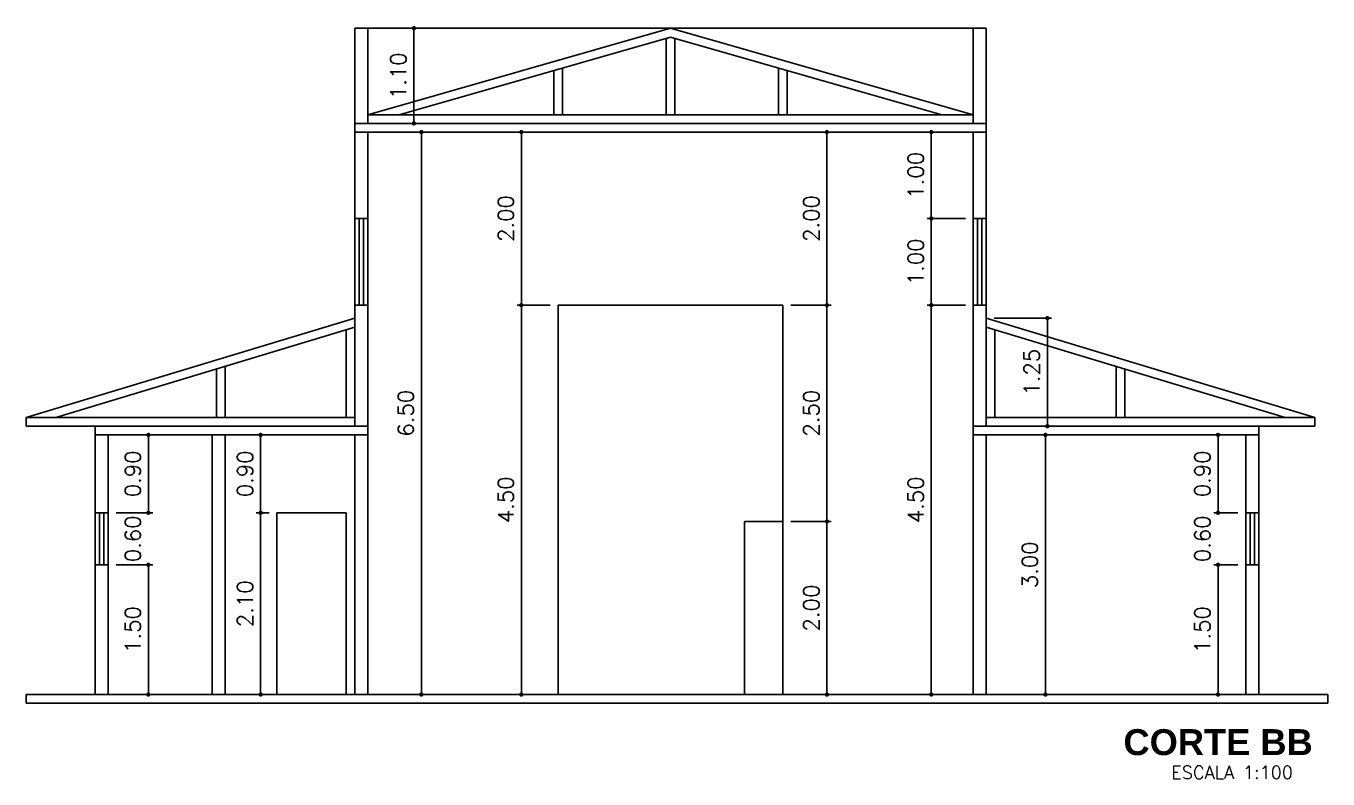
# Model space of a CAD drawing. Extents: x -128.2 to -60.4, y 68.5 to 94.7.
# Drawn here: x -100.08 to -85.03, y 85.95 to 94.65 of the extents above; entities that cross this region are included whole.
import ezdxf

# ---------------------------------------------------------------- set-up
doc = ezdxf.new("R2010")
doc.units = 0
doc.header["$MEASUREMENT"] = 0
doc.layers.get('0').update_dxf_attribs({"linetype": 'CONTINUOUS'})
doc.layers.get('DEFPOINTS').update_dxf_attribs({"linetype": 'CONTINUOUS'})
for name, color, linetype in [('ALVENARIA', 7, 'CONTINUOUS'), ('COBERTURA', 6, 'CONTINUOUS'), ('COTA', 1, 'CONTINUOUS'), ('JAPOR', 142, 'CONTINUOUS'), ('TEXTO2', 40, 'CONTINUOUS'), ('TEXTO5', 5, 'CONTINUOUS')]:
    doc.layers.add(name, color=color, linetype=linetype)
doc.styles.add('SANSSERIFBOLD', font='sasb____.pfb')
doc.styles.add('SIMPLEX', font='SIMPLEX.SHX')
doc.dimstyles.new('DIM100', dxfattribs={"dimtxt": 0.18, "dimasz": 0.05, "dimexe": 0.05, "dimexo": 0.09, "dimgap": 0.09, "dimtad": 1, "dimzin": 0, "dimdsep": 46, "dimtxsty": 'SIMPLEX', "dimblk": 'DOT', "dimcen": 0.09, "dimadec": 0, "dimazin": 0, "dimtfac": 1, "dimtix": 1, "dimtofl": 0, "dimtmove": 2, "dimatfit": 3, "dimldrblk": 'DOT', "dimfxl": 0, "dimtolj": 1, "dimtzin": 0, "dimarcsym": 0})

# ---------------------------------------------------------------- blocks, each defined once
blk = doc.blocks.new('DOT')
at = {"layer": 'ALVENARIA', "color": 0, "linetype": 'ByBlock'}
blk.add_line((-0.5, 0), (-1, 0), dxfattribs=at)
at = {"layer": 'ALVENARIA', "color": 0, "linetype": 'ByBlock', "const_width": 0.5}
blk.add_lwpolyline([(-0.25, 0, 1), (0.25, 0, 1)], format="xyb", close=True, dxfattribs=at)
blk = doc.blocks.new('*D108')
at = {"color": 0, "linetype": 'ByBlock'}
for p, q in [((-97.267, 89.028), (-97.415, 89.028)), ((-97.365, 86.978), (-97.365, 88.978)), ((-97.267, 86.928), (-97.415, 86.928))]:
    blk.add_line(p, q, dxfattribs=at)
at = {"layer": 'DEFPOINTS', "color": 0, "linetype": 'ByBlock'}
for p in [(-97.365, 89.028), (-97.177, 89.028), (-97.177, 86.928)]:
    blk.add_point(p, dxfattribs=at)
at = {"color": 0, "linetype": 'ByBlock', "xscale": 0.05, "yscale": 0.05, "zscale": 0.05}
for p, rotation in [((-97.365, 89.028), 90), ((-97.365, 86.928), 270)]:
    blk.add_blockref('DOT', p, dxfattribs=dict(at, rotation=rotation))
at = {"color": 0, "linetype": 'ByBlock', "insert": (-97.545, 87.978), "char_height": 0.18, "attachment_point": 5, "rotation": 90, "style": 'SIMPLEX'}
blk.add_mtext('\\A1;2.10', dxfattribs=at)
blk = doc.blocks.new('*D109')
at = {"color": 0, "linetype": 'ByBlock'}
for p, q in [((-97.687, 89.928), (-97.315, 89.928)), ((-97.365, 89.078), (-97.365, 89.878))]:
    blk.add_line(p, q, dxfattribs=at)
at = {"layer": 'DEFPOINTS', "color": 0, "linetype": 'ByBlock'}
for p in [(-97.777, 89.928), (-97.365, 89.928), (-97.177, 89.028)]:
    blk.add_point(p, dxfattribs=at)
at = {"color": 0, "linetype": 'ByBlock', "xscale": 0.05, "yscale": 0.05, "zscale": 0.05}
for p, rotation in [((-97.365, 89.928), 90), ((-97.365, 89.028), 270)]:
    blk.add_blockref('DOT', p, dxfattribs=dict(at, rotation=rotation))
at = {"color": 0, "linetype": 'ByBlock', "insert": (-97.545, 89.478), "char_height": 0.18, "attachment_point": 5, "rotation": 90, "style": 'SIMPLEX'}
blk.add_mtext('\\A1;0.90', dxfattribs=at)
blk = doc.blocks.new('*D110')
at = {"color": 0, "linetype": 'ByBlock'}
for p, q in [((-96.037, 93.428), (-95.457, 93.428)), ((-95.507, 86.978), (-95.507, 93.378)), ((-96.037, 86.928), (-95.457, 86.928))]:
    blk.add_line(p, q, dxfattribs=at)
at = {"layer": 'DEFPOINTS', "color": 0, "linetype": 'ByBlock'}
for p in [(-96.127, 93.428), (-95.507, 93.428), (-96.127, 86.928)]:
    blk.add_point(p, dxfattribs=at)
at = {"color": 0, "linetype": 'ByBlock', "xscale": 0.05, "yscale": 0.05, "zscale": 0.05}
for p, rotation in [((-95.507, 93.428), 90), ((-95.507, 86.928), 270)]:
    blk.add_blockref('DOT', p, dxfattribs=dict(at, rotation=rotation))
at = {"color": 0, "linetype": 'ByBlock', "insert": (-95.687, 90.178), "char_height": 0.18, "attachment_point": 5, "rotation": 90, "style": 'SIMPLEX'}
blk.add_mtext('\\A1;6.50', dxfattribs=at)
blk = doc.blocks.new('*D111')
at = {"color": 0, "linetype": 'ByBlock'}
for p, q in [((-96.187, 94.628), (-95.543, 94.628)), ((-95.593, 93.578), (-95.593, 94.578)), ((-96.037, 93.528), (-95.543, 93.528))]:
    blk.add_line(p, q, dxfattribs=at)
at = {"layer": 'DEFPOINTS', "color": 0, "linetype": 'ByBlock'}
for p in [(-96.277, 94.628), (-95.593, 94.628), (-96.127, 93.528)]:
    blk.add_point(p, dxfattribs=at)
at = {"color": 0, "linetype": 'ByBlock', "xscale": 0.05, "yscale": 0.05, "zscale": 0.05}
for p, rotation in [((-95.593, 94.628), 90), ((-95.593, 93.528), 270)]:
    blk.add_blockref('DOT', p, dxfattribs=dict(at, rotation=rotation))
at = {"color": 0, "linetype": 'ByBlock', "insert": (-95.773, 94.078), "char_height": 0.18, "attachment_point": 5, "rotation": 90, "style": 'SIMPLEX'}
blk.add_mtext('\\A1;1.10', dxfattribs=at)
blk = doc.blocks.new('*D112')
at = {"color": 0, "linetype": 'ByBlock'}
for p, q in [((-94.017, 91.428), (-94.401, 91.428)), ((-94.351, 86.978), (-94.351, 91.378)), ((-94.017, 86.928), (-94.401, 86.928))]:
    blk.add_line(p, q, dxfattribs=at)
at = {"layer": 'DEFPOINTS', "color": 0, "linetype": 'ByBlock'}
for p in [(-94.351, 91.428), (-93.927, 91.428), (-93.927, 86.928)]:
    blk.add_point(p, dxfattribs=at)
at = {"color": 0, "linetype": 'ByBlock', "xscale": 0.05, "yscale": 0.05, "zscale": 0.05}
for p, rotation in [((-94.351, 91.428), 90), ((-94.351, 86.928), 270)]:
    blk.add_blockref('DOT', p, dxfattribs=dict(at, rotation=rotation))
at = {"color": 0, "linetype": 'ByBlock', "insert": (-94.531, 89.178), "char_height": 0.18, "attachment_point": 5, "rotation": 90, "style": 'SIMPLEX'}
blk.add_mtext('\\A1;4.50', dxfattribs=at)
blk = doc.blocks.new('*D113')
at = {"color": 0, "linetype": 'ByBlock'}
for p, q in [((-96.037, 93.428), (-94.301, 93.428)), ((-94.351, 91.478), (-94.351, 93.378))]:
    blk.add_line(p, q, dxfattribs=at)
at = {"layer": 'DEFPOINTS', "color": 0, "linetype": 'ByBlock'}
for p in [(-96.127, 93.428), (-94.351, 93.428), (-93.927, 91.428)]:
    blk.add_point(p, dxfattribs=at)
at = {"color": 0, "linetype": 'ByBlock', "xscale": 0.05, "yscale": 0.05, "zscale": 0.05}
for p, rotation in [((-94.351, 93.428), 90), ((-94.351, 91.428), 270)]:
    blk.add_blockref('DOT', p, dxfattribs=dict(at, rotation=rotation))
at = {"color": 0, "linetype": 'ByBlock', "insert": (-94.531, 92.428), "char_height": 0.18, "attachment_point": 5, "rotation": 90, "style": 'SIMPLEX'}
blk.add_mtext('\\A1;2.00', dxfattribs=at)
blk = doc.blocks.new('*D114')
at = {"color": 0, "linetype": 'ByBlock'}
for p, q in [((-91.237, 88.928), (-90.769, 88.928)), ((-90.819, 86.978), (-90.819, 88.878)), ((-91.237, 86.928), (-90.769, 86.928))]:
    blk.add_line(p, q, dxfattribs=at)
at = {"layer": 'DEFPOINTS', "color": 0, "linetype": 'ByBlock'}
for p in [(-91.327, 88.928), (-90.819, 88.928), (-91.327, 86.928)]:
    blk.add_point(p, dxfattribs=at)
at = {"color": 0, "linetype": 'ByBlock', "xscale": 0.05, "yscale": 0.05, "zscale": 0.05}
for p, rotation in [((-90.819, 88.928), 90), ((-90.819, 86.928), 270)]:
    blk.add_blockref('DOT', p, dxfattribs=dict(at, rotation=rotation))
at = {"color": 0, "linetype": 'ByBlock', "insert": (-90.999, 87.928), "char_height": 0.18, "attachment_point": 5, "rotation": 90, "style": 'SIMPLEX'}
blk.add_mtext('\\A1;2.00', dxfattribs=at)
blk = doc.blocks.new('*D115')
at = {"color": 0, "linetype": 'ByBlock'}
for p, q in [((-91.237, 91.428), (-90.769, 91.428)), ((-90.819, 88.978), (-90.819, 91.378))]:
    blk.add_line(p, q, dxfattribs=at)
at = {"layer": 'DEFPOINTS', "color": 0, "linetype": 'ByBlock'}
for p in [(-91.327, 91.428), (-90.819, 91.428), (-91.327, 88.928)]:
    blk.add_point(p, dxfattribs=at)
at = {"color": 0, "linetype": 'ByBlock', "xscale": 0.05, "yscale": 0.05, "zscale": 0.05}
for p, rotation in [((-90.819, 91.428), 90), ((-90.819, 88.928), 270)]:
    blk.add_blockref('DOT', p, dxfattribs=dict(at, rotation=rotation))
at = {"color": 0, "linetype": 'ByBlock', "insert": (-90.999, 90.178), "char_height": 0.18, "attachment_point": 5, "rotation": 90, "style": 'SIMPLEX'}
blk.add_mtext('\\A1;2.50', dxfattribs=at)
blk = doc.blocks.new('*D116')
at = {"color": 0, "linetype": 'ByBlock'}
for p, q in [((-89.217, 93.428), (-90.869, 93.428)), ((-90.819, 91.478), (-90.819, 93.378))]:
    blk.add_line(p, q, dxfattribs=at)
at = {"layer": 'DEFPOINTS', "color": 0, "linetype": 'ByBlock'}
for p in [(-90.819, 93.428), (-89.127, 93.428), (-91.327, 91.428)]:
    blk.add_point(p, dxfattribs=at)
at = {"color": 0, "linetype": 'ByBlock', "xscale": 0.05, "yscale": 0.05, "zscale": 0.05}
for p, rotation in [((-90.819, 93.428), 90), ((-90.819, 91.428), 270)]:
    blk.add_blockref('DOT', p, dxfattribs=dict(at, rotation=rotation))
at = {"color": 0, "linetype": 'ByBlock', "insert": (-90.999, 92.428), "char_height": 0.18, "attachment_point": 5, "rotation": 90, "style": 'SIMPLEX'}
blk.add_mtext('\\A1;2.00', dxfattribs=at)
blk = doc.blocks.new('*D117')
at = {"color": 0, "linetype": 'ByBlock'}
for p, q in [((-88.887, 89.928), (-88.243, 89.928)), ((-88.293, 86.978), (-88.293, 89.878)), ((-88.887, 86.928), (-88.243, 86.928))]:
    blk.add_line(p, q, dxfattribs=at)
at = {"layer": 'DEFPOINTS', "color": 0, "linetype": 'ByBlock'}
for p in [(-88.977, 89.928), (-88.293, 89.928), (-88.977, 86.928)]:
    blk.add_point(p, dxfattribs=at)
at = {"color": 0, "linetype": 'ByBlock', "xscale": 0.05, "yscale": 0.05, "zscale": 0.05}
for p, rotation in [((-88.293, 89.928), 90), ((-88.293, 86.928), 270)]:
    blk.add_blockref('DOT', p, dxfattribs=dict(at, rotation=rotation))
at = {"color": 0, "linetype": 'ByBlock', "insert": (-88.473, 88.428), "char_height": 0.18, "attachment_point": 5, "rotation": 90, "style": 'SIMPLEX'}
blk.add_mtext('\\A1;3.00', dxfattribs=at)
blk = doc.blocks.new('*D118')
at = {"color": 0, "linetype": 'ByBlock'}
for p, q in [((-88.887, 91.278), (-88.221, 91.278)), ((-88.271, 90.078), (-88.271, 91.228)), ((-88.887, 90.028), (-88.221, 90.028))]:
    blk.add_line(p, q, dxfattribs=at)
at = {"layer": 'DEFPOINTS', "color": 0, "linetype": 'ByBlock'}
for p in [(-88.977, 91.278), (-88.271, 91.278), (-88.977, 90.028)]:
    blk.add_point(p, dxfattribs=at)
at = {"color": 0, "linetype": 'ByBlock', "xscale": 0.05, "yscale": 0.05, "zscale": 0.05}
for p, rotation in [((-88.271, 91.278), 90), ((-88.271, 90.028), 270)]:
    blk.add_blockref('DOT', p, dxfattribs=dict(at, rotation=rotation))
at = {"color": 0, "linetype": 'ByBlock', "insert": (-88.451, 90.653), "char_height": 0.18, "attachment_point": 5, "rotation": 90, "style": 'SIMPLEX'}
blk.add_mtext('\\A1;1.25', dxfattribs=at)
blk = doc.blocks.new('*D120')
at = {"color": 0, "linetype": 'ByBlock'}
for p, q in [((-89.217, 91.428), (-89.662, 91.428)), ((-89.612, 86.978), (-89.612, 91.378)), ((-89.217, 86.928), (-89.662, 86.928))]:
    blk.add_line(p, q, dxfattribs=at)
at = {"layer": 'DEFPOINTS', "color": 0, "linetype": 'ByBlock'}
for p in [(-89.612, 91.428), (-89.127, 91.428), (-89.127, 86.928)]:
    blk.add_point(p, dxfattribs=at)
at = {"color": 0, "linetype": 'ByBlock', "xscale": 0.05, "yscale": 0.05, "zscale": 0.05}
for p, rotation in [((-89.612, 91.428), 90), ((-89.612, 86.928), 270)]:
    blk.add_blockref('DOT', p, dxfattribs=dict(at, rotation=rotation))
at = {"color": 0, "linetype": 'ByBlock', "insert": (-89.792, 89.178), "char_height": 0.18, "attachment_point": 5, "rotation": 90, "style": 'SIMPLEX'}
blk.add_mtext('\\A1;4.50', dxfattribs=at)
blk = doc.blocks.new('*D121')
at = {"color": 0, "linetype": 'ByBlock'}
for p, q in [((-89.217, 92.428), (-89.662, 92.428)), ((-89.612, 91.478), (-89.612, 92.378))]:
    blk.add_line(p, q, dxfattribs=at)
at = {"layer": 'DEFPOINTS', "color": 0, "linetype": 'ByBlock'}
for p in [(-89.612, 92.428), (-89.127, 92.428), (-89.127, 91.428)]:
    blk.add_point(p, dxfattribs=at)
at = {"color": 0, "linetype": 'ByBlock', "xscale": 0.05, "yscale": 0.05, "zscale": 0.05}
for p, rotation in [((-89.612, 92.428), 90), ((-89.612, 91.428), 270)]:
    blk.add_blockref('DOT', p, dxfattribs=dict(at, rotation=rotation))
at = {"color": 0, "linetype": 'ByBlock', "insert": (-89.792, 91.928), "char_height": 0.18, "attachment_point": 5, "rotation": 90, "style": 'SIMPLEX'}
blk.add_mtext('\\A1;1.00', dxfattribs=at)
blk = doc.blocks.new('*D122')
at = {"color": 0, "linetype": 'ByBlock'}
for p, q in [((-89.217, 93.428), (-89.662, 93.428)), ((-89.612, 92.478), (-89.612, 93.378))]:
    blk.add_line(p, q, dxfattribs=at)
at = {"layer": 'DEFPOINTS', "color": 0, "linetype": 'ByBlock'}
for p in [(-89.612, 93.428), (-89.127, 93.428), (-89.127, 92.428)]:
    blk.add_point(p, dxfattribs=at)
at = {"color": 0, "linetype": 'ByBlock', "xscale": 0.05, "yscale": 0.05, "zscale": 0.05}
for p, rotation in [((-89.612, 93.428), 90), ((-89.612, 92.428), 270)]:
    blk.add_blockref('DOT', p, dxfattribs=dict(at, rotation=rotation))
at = {"color": 0, "linetype": 'ByBlock', "insert": (-89.792, 92.928), "char_height": 0.18, "attachment_point": 5, "rotation": 90, "style": 'SIMPLEX'}
blk.add_mtext('\\A1;1.00', dxfattribs=at)
blk = doc.blocks.new('*D142')
at = {"color": 0, "linetype": 'ByBlock'}
for p, q in [((-86.067, 88.428), (-86.348, 88.428)), ((-86.298, 86.978), (-86.298, 88.378)), ((-86.067, 86.928), (-86.348, 86.928))]:
    blk.add_line(p, q, dxfattribs=at)
at = {"layer": 'DEFPOINTS', "color": 0, "linetype": 'ByBlock'}
for p in [(-86.298, 88.428), (-85.977, 88.428), (-85.977, 86.928)]:
    blk.add_point(p, dxfattribs=at)
at = {"color": 0, "linetype": 'ByBlock', "xscale": 0.05, "yscale": 0.05, "zscale": 0.05}
for p, rotation in [((-86.298, 88.428), 90), ((-86.298, 86.928), 270)]:
    blk.add_blockref('DOT', p, dxfattribs=dict(at, rotation=rotation))
at = {"color": 0, "linetype": 'ByBlock', "insert": (-86.478, 87.678), "char_height": 0.18, "attachment_point": 5, "rotation": 90, "style": 'SIMPLEX'}
blk.add_mtext('\\A1;1.50', dxfattribs=at)
blk = doc.blocks.new('*D143')
at = {"color": 0, "linetype": 'ByBlock'}
for p, q in [((-86.298, 89.078), (-86.298, 89.128)), ((-86.067, 89.028), (-86.348, 89.028)), ((-86.298, 88.378), (-86.298, 88.328))]:
    blk.add_line(p, q, dxfattribs=at)
at = {"layer": 'DEFPOINTS', "color": 0, "linetype": 'ByBlock'}
for p in [(-86.298, 89.028), (-85.977, 89.028), (-85.977, 88.428)]:
    blk.add_point(p, dxfattribs=at)
at = {"color": 0, "linetype": 'ByBlock', "xscale": 0.05, "yscale": 0.05, "zscale": 0.05}
for p, rotation in [((-86.298, 89.028), 270), ((-86.298, 88.428), 90)]:
    blk.add_blockref('DOT', p, dxfattribs=dict(at, rotation=rotation))
at = {"color": 0, "linetype": 'ByBlock', "insert": (-86.478, 88.728), "char_height": 0.18, "attachment_point": 5, "rotation": 90, "style": 'SIMPLEX'}
blk.add_mtext('\\A1;0.60', dxfattribs=at)
blk = doc.blocks.new('*D144')
at = {"color": 0, "linetype": 'ByBlock'}
for p, q in [((-86.067, 89.928), (-86.348, 89.928)), ((-86.298, 89.078), (-86.298, 89.878))]:
    blk.add_line(p, q, dxfattribs=at)
at = {"layer": 'DEFPOINTS', "color": 0, "linetype": 'ByBlock'}
for p in [(-86.298, 89.928), (-85.977, 89.928), (-85.977, 89.028)]:
    blk.add_point(p, dxfattribs=at)
at = {"color": 0, "linetype": 'ByBlock', "xscale": 0.05, "yscale": 0.05, "zscale": 0.05}
for p, rotation in [((-86.298, 89.928), 90), ((-86.298, 89.028), 270)]:
    blk.add_blockref('DOT', p, dxfattribs=dict(at, rotation=rotation))
at = {"color": 0, "linetype": 'ByBlock', "insert": (-86.478, 89.478), "char_height": 0.18, "attachment_point": 5, "rotation": 90, "style": 'SIMPLEX'}
blk.add_mtext('\\A1;0.90', dxfattribs=at)
blk = doc.blocks.new('*D145')
at = {"color": 0, "linetype": 'ByBlock'}
for p, q in [((-99.037, 88.428), (-98.613, 88.428)), ((-98.663, 86.978), (-98.663, 88.378)), ((-99.037, 86.928), (-98.613, 86.928))]:
    blk.add_line(p, q, dxfattribs=at)
at = {"layer": 'DEFPOINTS', "color": 0, "linetype": 'ByBlock'}
for p in [(-99.127, 88.428), (-98.663, 88.428), (-99.127, 86.928)]:
    blk.add_point(p, dxfattribs=at)
at = {"color": 0, "linetype": 'ByBlock', "xscale": 0.05, "yscale": 0.05, "zscale": 0.05}
for p, rotation in [((-98.663, 88.428), 90), ((-98.663, 86.928), 270)]:
    blk.add_blockref('DOT', p, dxfattribs=dict(at, rotation=rotation))
at = {"color": 0, "linetype": 'ByBlock', "insert": (-98.843, 87.678), "char_height": 0.18, "attachment_point": 5, "rotation": 90, "style": 'SIMPLEX'}
blk.add_mtext('\\A1;1.50', dxfattribs=at)
blk = doc.blocks.new('*D146')
at = {"color": 0, "linetype": 'ByBlock'}
for p, q in [((-98.663, 89.078), (-98.663, 89.128)), ((-99.037, 89.028), (-98.613, 89.028)), ((-98.663, 88.378), (-98.663, 88.328))]:
    blk.add_line(p, q, dxfattribs=at)
at = {"layer": 'DEFPOINTS', "color": 0, "linetype": 'ByBlock'}
for p in [(-99.127, 89.028), (-98.663, 89.028), (-99.127, 88.428)]:
    blk.add_point(p, dxfattribs=at)
at = {"color": 0, "linetype": 'ByBlock', "xscale": 0.05, "yscale": 0.05, "zscale": 0.05}
for p, rotation in [((-98.663, 89.028), 270), ((-98.663, 88.428), 90)]:
    blk.add_blockref('DOT', p, dxfattribs=dict(at, rotation=rotation))
at = {"color": 0, "linetype": 'ByBlock', "insert": (-98.843, 88.728), "char_height": 0.18, "attachment_point": 5, "rotation": 90, "style": 'SIMPLEX'}
blk.add_mtext('\\A1;0.60', dxfattribs=at)
blk = doc.blocks.new('*D147')
at = {"color": 0, "linetype": 'ByBlock'}
for p, q in [((-99.037, 89.928), (-98.613, 89.928)), ((-98.663, 89.078), (-98.663, 89.878))]:
    blk.add_line(p, q, dxfattribs=at)
at = {"layer": 'DEFPOINTS', "color": 0, "linetype": 'ByBlock'}
for p in [(-99.127, 89.928), (-98.663, 89.928), (-99.127, 89.028)]:
    blk.add_point(p, dxfattribs=at)
at = {"color": 0, "linetype": 'ByBlock', "xscale": 0.05, "yscale": 0.05, "zscale": 0.05}
for p, rotation in [((-98.663, 89.928), 90), ((-98.663, 89.028), 270)]:
    blk.add_blockref('DOT', p, dxfattribs=dict(at, rotation=rotation))
at = {"color": 0, "linetype": 'ByBlock', "insert": (-98.843, 89.478), "char_height": 0.18, "attachment_point": 5, "rotation": 90, "style": 'SIMPLEX'}
blk.add_mtext('\\A1;0.90', dxfattribs=at)

msp = doc.modelspace()

# ---------------------------------------------------------------- linework, layer by layer
at = {"layer": 'ALVENARIA'}
for p, q in [((-96.277, 94.628), (-88.977, 94.628)), ((-96.277, 92.428), (-96.277, 94.628)), ((-96.127, 93.528), (-96.127, 94.628)), ((-89.127, 94.628), (-89.127, 93.528)), ((-88.977, 94.628), (-88.977, 92.428)), ((-96.277, 93.528), (-88.977, 93.528)), ((-96.277, 93.428), (-88.977, 93.428)), ((-96.127, 92.428), (-96.127, 93.428)), ((-89.127, 93.428), (-89.127, 92.428)), ((-96.277, 92.428), (-96.127, 92.428)), ((-89.127, 92.428), (-88.977, 92.428)), ((-96.277, 90.028), (-96.277, 91.428)), ((-96.277, 91.428), (-96.127, 91.428)), ((-96.127, 86.928), (-96.127, 91.428)), ((-89.127, 91.428), (-88.977, 91.428)), ((-89.127, 91.428), (-89.127, 86.928)), ((-88.977, 91.428), (-88.977, 90.028)), ((-99.277, 89.028), (-99.277, 90.028)), ((-99.277, 90.028), (-96.127, 90.028)), ((-85.977, 90.028), (-89.127, 90.028)), ((-85.827, 90.028), (-85.827, 89.028)), ((-99.277, 89.928), (-96.127, 89.928)), ((-99.127, 89.028), (-99.127, 89.928)), ((-97.927, 86.928), (-97.927, 89.928)), ((-97.777, 86.928), (-97.777, 89.928)), ((-96.277, 86.928), (-96.277, 89.928)), ((-89.127, 89.928), (-85.827, 89.928)), ((-88.977, 89.928), (-88.977, 86.928)), ((-85.977, 89.928), (-85.977, 89.028)), ((-99.127, 89.028), (-99.277, 89.028)), ((-85.977, 89.028), (-85.827, 89.028)), ((-99.277, 86.928), (-99.277, 88.428)), ((-99.127, 88.428), (-99.277, 88.428)), ((-99.127, 86.928), (-99.127, 88.428)), ((-85.977, 88.428), (-85.827, 88.428)), ((-85.977, 88.428), (-85.977, 86.928)), ((-85.827, 88.428), (-85.827, 86.928)), ((-100.077, 86.928), (-85.027, 86.928)), ((-100.077, 86.828), (-100.077, 86.928)), ((-85.027, 86.928), (-85.027, 86.828)), ((-100.077, 86.828), (-85.027, 86.828))]:
    msp.add_line(p, q, dxfattribs=at)
at = {"layer": 'COBERTURA'}
for p, q in [((-96.127, 93.628), (-92.627, 94.628)), ((-95.763, 93.628), (-92.627, 94.524)), ((-92.627, 94.628), (-89.127, 93.628)), ((-92.627, 94.524), (-89.491, 93.628)), ((-92.677, 94.51), (-92.677, 93.628)), ((-92.577, 94.51), (-92.577, 93.628)), ((-93.977, 94.138), (-93.977, 93.628)), ((-93.877, 94.167), (-93.877, 93.628)), ((-91.377, 94.167), (-91.377, 93.628)), ((-91.277, 94.138), (-91.277, 93.628)), ((-96.127, 93.628), (-89.127, 93.628)), ((-100.077, 90.128), (-96.277, 91.278)), ((-85.177, 90.128), (-88.977, 91.278)), ((-99.732, 90.128), (-96.277, 91.174)), ((-96.377, 90.128), (-96.377, 91.143)), ((-85.522, 90.128), (-88.977, 91.174)), ((-88.877, 90.128), (-88.877, 91.143)), ((-97.877, 90.128), (-97.877, 90.689)), ((-97.777, 90.128), (-97.777, 90.72)), ((-87.477, 90.128), (-87.477, 90.72)), ((-87.377, 90.128), (-87.377, 90.689)), ((-100.077, 90.128), (-96.277, 90.128)), ((-99.277, 90.028), (-100.077, 90.028)), ((-85.177, 90.128), (-88.977, 90.128)), ((-85.977, 90.028), (-85.177, 90.028))]:
    msp.add_line(p, q, dxfattribs=at)
at = {"layer": 'COBERTURA', "linetype": 'Continuous'}
for p, q in [((-100.077, 90.028), (-100.077, 90.128)), ((-85.177, 90.028), (-85.177, 90.128))]:
    msp.add_line(p, q, dxfattribs=at)
at = {"layer": 'JAPOR'}
for p, q in [((-96.277, 91.428), (-96.277, 92.428)), ((-96.227, 91.428), (-96.227, 92.428)), ((-96.177, 91.428), (-96.177, 92.428)), ((-96.127, 91.428), (-96.127, 92.428)), ((-89.127, 92.428), (-89.127, 91.428)), ((-89.077, 92.428), (-89.077, 91.428)), ((-89.027, 92.428), (-89.027, 91.428)), ((-88.977, 92.428), (-88.977, 91.428)), ((-93.927, 86.928), (-93.927, 91.428)), ((-93.927, 91.428), (-91.327, 91.428)), ((-91.327, 91.428), (-91.327, 86.928)), ((-99.277, 88.428), (-99.277, 89.028)), ((-99.227, 88.428), (-99.227, 89.028)), ((-99.177, 88.428), (-99.177, 89.028)), ((-99.127, 88.428), (-99.127, 89.028)), ((-97.177, 86.928), (-97.177, 89.028)), ((-97.177, 89.028), (-96.377, 89.028)), ((-96.377, 86.928), (-96.377, 89.028)), ((-85.977, 89.028), (-85.977, 88.428)), ((-85.927, 89.028), (-85.927, 88.428)), ((-85.877, 89.028), (-85.877, 88.428)), ((-85.827, 89.028), (-85.827, 88.428)), ((-91.771, 88.928), (-91.771, 86.928)), ((-91.771, 88.928), (-91.327, 88.928))]:
    msp.add_line(p, q, dxfattribs=at)

# ---------------------------------------------------------------- texts
at = {"layer": 'TEXTO2', "style": 'SIMPLEX'}
msp.add_text('ESCALA 1:100', height=0.15, dxfattribs=at).set_placement((-86.839, 85.953))
at = {"layer": 'TEXTO5', "style": 'SANSSERIFBOLD'}
msp.add_text('CORTE BB', height=0.3, dxfattribs=at).set_placement((-87.391, 86.228))

# ---------------------------------------------------------------- dimensions: what is measured, and where the dimension line sits
at = {"layer": 'COTA'}
for base, p1, p2, override, picture, middle in [((-95.593, 94.628), (-96.127, 93.528), (-96.277, 94.628), {"dimtxsty": 'SIMPLEX'}, '*D111', (-95.773, 94.078)), ((-95.507, 93.428), (-96.127, 86.928), (-96.127, 93.428), {"dimtxsty": 'SIMPLEX'}, '*D110', (-95.687, 90.178)), ((-94.351, 93.428), (-93.927, 91.428), (-96.127, 93.428), {"dimtxsty": 'SIMPLEX', "dimse1": 1}, '*D113', (-94.531, 92.428)), ((-90.819, 93.428), (-91.327, 91.428), (-89.127, 93.428), {"dimtxsty": 'SIMPLEX', "dimse1": 1}, '*D116', (-90.999, 92.428)), ((-89.612, 93.428), (-89.127, 92.428), (-89.127, 93.428), {"dimtxsty": 'SIMPLEX', "dimse1": 1}, '*D122', (-89.792, 92.928)), ((-89.612, 92.428), (-89.127, 91.428), (-89.127, 92.428), {"dimtxsty": 'SIMPLEX', "dimse1": 1}, '*D121', (-89.792, 91.928)), ((-94.351, 91.428), (-93.927, 86.928), (-93.927, 91.428), {"dimtxsty": 'SIMPLEX'}, '*D112', (-94.531, 89.178)), ((-90.819, 91.428), (-91.327, 88.928), (-91.327, 91.428), {"dimtxsty": 'SIMPLEX', "dimse1": 1}, '*D115', (-90.999, 90.178)), ((-89.612, 91.428), (-89.127, 86.928), (-89.127, 91.428), {"dimtxsty": 'SIMPLEX'}, '*D120', (-89.792, 89.178)), ((-88.271, 91.278), (-88.977, 90.028), (-88.977, 91.278), {"dimtxsty": 'SIMPLEX'}, '*D118', (-88.451, 90.653)), ((-98.663, 89.928), (-99.127, 89.028), (-99.127, 89.928), {"dimse1": 1}, '*D147', (-98.843, 89.478)), ((-97.365, 89.928), (-97.177, 89.028), (-97.777, 89.928), {"dimtxsty": 'SIMPLEX', "dimse1": 1}, '*D109', (-97.545, 89.478)), ((-88.293, 89.928), (-88.977, 86.928), (-88.977, 89.928), {"dimtxsty": 'SIMPLEX'}, '*D117', (-88.473, 88.428)), ((-86.298, 89.928), (-85.977, 89.028), (-85.977, 89.928), {"dimse1": 1}, '*D144', (-86.478, 89.478)), ((-98.663, 89.028), (-99.127, 88.428), (-99.127, 89.028), {"dimse1": 1}, '*D146', (-98.843, 88.728)), ((-86.298, 89.028), (-85.977, 88.428), (-85.977, 89.028), {"dimse1": 1}, '*D143', (-86.478, 88.728)), ((-97.365, 89.028), (-97.177, 86.928), (-97.177, 89.028), {"dimtxsty": 'SIMPLEX'}, '*D108', (-97.545, 87.978)), ((-90.819, 88.928), (-91.327, 86.928), (-91.327, 88.928), {"dimtxsty": 'SIMPLEX'}, '*D114', (-90.999, 87.928))]:
    dim = msp.add_linear_dim(base=base, p1=p1, p2=p2, angle=90, dimstyle='DIM100', override=override, dxfattribs=at)
    dim.commit()
    dim.dimension.update_dxf_attribs({"geometry": picture, "text_midpoint": middle})
for base, p1, p2, picture, middle in [((-98.663, 88.428), (-99.127, 86.928), (-99.127, 88.428), '*D145', (-98.843, 87.678)), ((-86.298, 88.428), (-85.977, 86.928), (-85.977, 88.428), '*D142', (-86.478, 87.678))]:
    dim = msp.add_linear_dim(base=base, p1=p1, p2=p2, angle=90, dimstyle='DIM100', dxfattribs=at)
    dim.commit()
    dim.dimension.update_dxf_attribs({"geometry": picture, "text_midpoint": middle})

doc.saveas('drawing.dxf')
